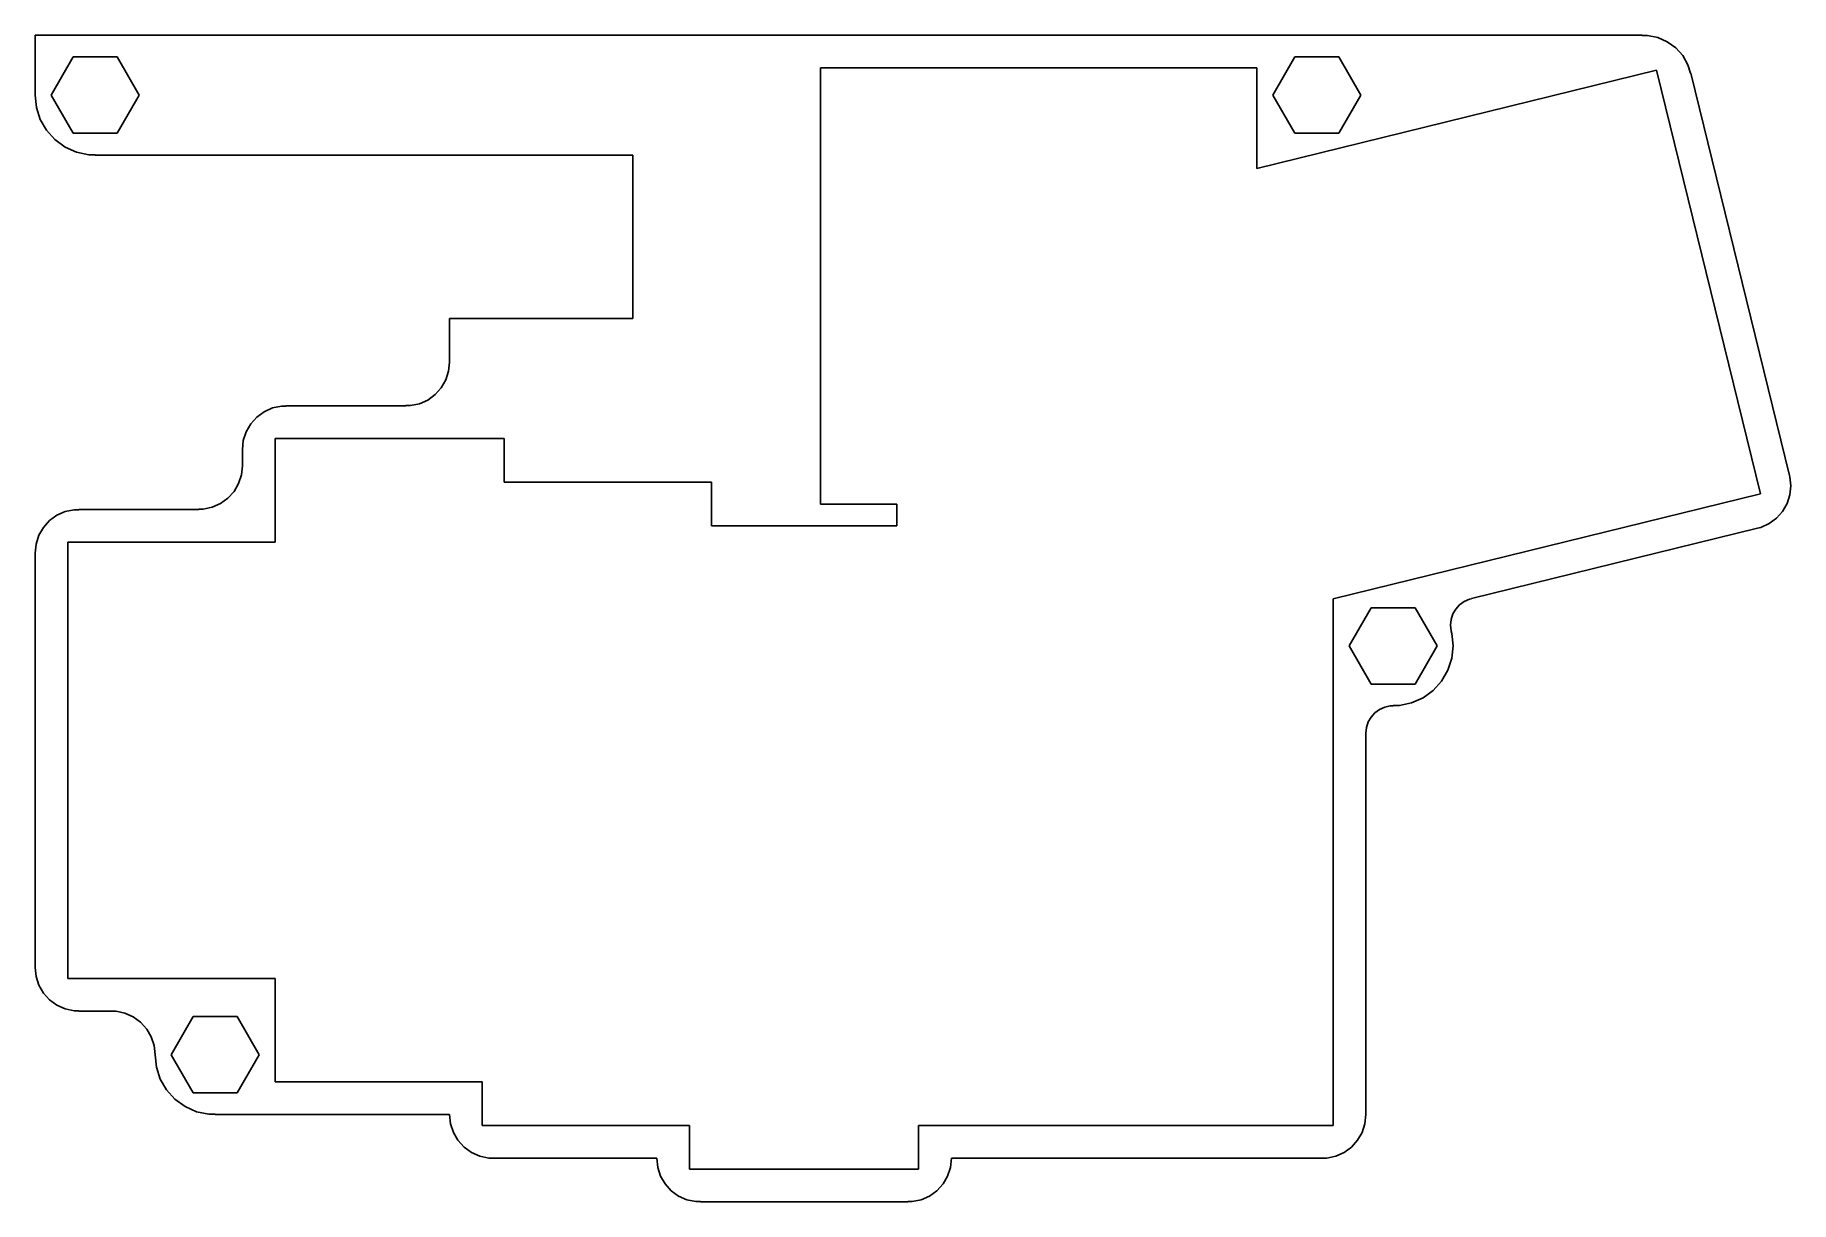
# Model space of a CAD drawing. Header units: metres. Extents: x 0 to 161, y 0 to 107.
import ezdxf

# ---------------------------------------------------------------- set-up
doc = ezdxf.new("R2010")
doc.units = ezdxf.units.M

msp = doc.modelspace()

# ---------------------------------------------------------------- linework, layer by layer
for p, q in [((147.347, 107), (0, 107)), ((0, 107), (0, 101.5)), ((147.347, 106.975), (147.347, 107)), ((147.825, 106.975), (147.347, 106.975)), ((148.76, 106.776), (147.825, 106.975)), ((149.633, 106.387), (148.76, 106.776)), ((150.407, 105.825), (149.633, 106.387)), ((1.45854, 101.5), (3.47926, 105)), ((3.47926, 105), (7.52072, 105)), ((7.52072, 105), (9.54144, 101.5)), ((113.459, 101.5), (115.479, 105)), ((115.479, 105), (119.521, 105)), ((119.521, 105), (121.541, 101.5)), ((151.046, 105.115), (150.407, 105.825)), ((151.524, 104.287), (151.046, 105.115)), ((72, 64), (72, 104)), ((72, 104), (112, 104)), ((112, 104), (112, 94.7753)), ((112, 94.7753), (148.636, 103.774)), ((148.636, 103.774), (158.177, 64.9281)), ((151.775, 103.515), (151.524, 104.287)), ((151.788, 103.518), (151.775, 103.515)), ((160.852, 66.6149), (151.788, 103.518)), ((0, 101.5), (0.120178, 100.356)), ((3.47926, 98), (1.45854, 101.5)), ((9.54144, 101.5), (7.52072, 98)), ((115.479, 98), (113.459, 101.5)), ((121.541, 101.5), (119.521, 98)), ((0.120178, 100.356), (0.475494, 99.2629)), ((0.475494, 99.2629), (1.0504, 98.2672)), ((1.0504, 98.2672), (1.81978, 97.4127)), ((1.81978, 97.4127), (2.75, 96.7369)), ((2.75, 96.7369), (3.8004, 96.2692)), ((7.52072, 98), (3.47926, 98)), ((119.521, 98), (115.479, 98)), ((3.8004, 96.2692), (4.92508, 96.0301)), ((4.92508, 96.0301), (5.5, 96.0301)), ((5.5, 96.0301), (5.5, 96)), ((5.5, 96), (54.8, 96)), ((54.8, 96), (54.8, 81)), ((54.8, 81), (38, 81)), ((38, 81), (38, 77)), ((37.9126, 76.1684), (37.6542, 75.373)), ((38, 77), (37.9126, 76.1684)), ((37.2361, 74.6488), (36.6765, 74.0274)), ((37.6542, 75.373), (37.2361, 74.6488)), ((21, 72.4641), (20.3235, 71.9726)), ((21.7639, 72.8042), (21, 72.4641)), ((22.5819, 72.9781), (21.7639, 72.8042)), ((23, 72.9781), (22.5819, 72.9781)), ((34, 73), (23, 73)), ((23, 73), (23, 72.9781)), ((34.4181, 73.0219), (34, 73.0219)), ((34, 73.0219), (34, 73)), ((35.2361, 73.1958), (34.4181, 73.0219)), ((36, 73.5359), (35.2361, 73.1958)), ((36.6765, 74.0274), (36, 73.5359)), ((19.7639, 71.3511), (19.3458, 70.6269)), ((20.3235, 71.9726), (19.7639, 71.3511)), ((19.0874, 69.8316), (19, 69)), ((19.3458, 70.6269), (19.0874, 69.8316)), ((22, 60.5), (22, 70)), ((22, 70), (43, 70)), ((43, 70), (43, 66)), ((19, 69), (19, 67.5)), ((18.9126, 66.6684), (18.6542, 65.873)), ((19, 67.5), (18.9126, 66.6684)), ((43, 66), (62, 66)), ((62, 66), (62, 62)), ((160.841, 66.6122), (160.852, 66.6149)), ((160.88, 66.4924), (160.841, 66.6122)), ((160.967, 65.6608), (160.88, 66.4924)), ((17.6765, 64.5274), (17, 64.0359)), ((18.2361, 65.1488), (17.6765, 64.5274)), ((18.6542, 65.873), (18.2361, 65.1488)), ((158.177, 64.9281), (119, 55.3058)), ((160.621, 64.0338), (160.88, 64.8291)), ((160.88, 64.8291), (160.967, 65.6608)), ((2, 62.9641), (1.32347, 62.4726)), ((2.76393, 63.3042), (2, 62.9641)), ((3.58188, 63.4781), (2.76393, 63.3042)), ((4, 63.4781), (3.58188, 63.4781)), ((15, 63.5), (4, 63.5)), ((4, 63.5), (4, 63.4781)), ((15.4181, 63.5219), (15, 63.5219)), ((15, 63.5219), (15, 63.5)), ((16.2361, 63.6958), (15.4181, 63.5219)), ((17, 64.0359), (16.2361, 63.6958)), ((79, 64), (72, 64)), ((79, 62), (79, 64)), ((159.644, 62.6882), (160.203, 63.3096)), ((160.203, 63.3096), (160.621, 64.0338)), ((0.763931, 61.8511), (0.34581, 61.1269)), ((1.32347, 62.4726), (0.763931, 61.8511)), ((62, 62), (79, 62)), ((131.673, 55.3292), (157.921, 61.7762)), ((157.916, 61.7956), (158.203, 61.8565)), ((157.921, 61.7762), (157.916, 61.7956)), ((158.203, 61.8565), (158.967, 62.1967)), ((158.967, 62.1967), (159.644, 62.6882)), ((0.087402, 60.3316), (0, 59.5)), ((0.34581, 61.1269), (0.087402, 60.3316)), ((3, 20.5), (3, 60.5)), ((3, 60.5), (22, 60.5)), ((0, 59.5), (0, 21.5)), ((119, 55.3058), (119, 7)), ((130.247, 54.3708), (130.596, 54.7592)), ((130.596, 54.7592), (131.019, 55.0664)), ((131.019, 55.0664), (131.497, 55.279)), ((131.497, 55.279), (131.676, 55.3171)), ((131.676, 55.3171), (131.673, 55.3292)), ((120.459, 50.9932), (122.479, 54.4932)), ((122.479, 54.4932), (126.521, 54.4932)), ((126.521, 54.4932), (128.541, 50.9932)), ((129.769, 52.9014), (129.824, 53.4212)), ((129.824, 53.4212), (129.985, 53.9182)), ((129.985, 53.9182), (130.247, 54.3708)), ((129.824, 52.3816), (129.769, 52.9014)), ((129.848, 52.3067), (129.824, 52.3816)), ((129.826, 52.3014), (129.848, 52.3067)), ((129.88, 52.1367), (129.826, 52.3014)), ((130, 50.9932), (129.88, 52.1367)), ((122.479, 47.4932), (120.459, 50.9932)), ((128.541, 50.9932), (126.521, 47.4932)), ((129.88, 49.8497), (130, 50.9932)), ((128.95, 47.7604), (129.525, 48.7561)), ((129.525, 48.7561), (129.88, 49.8497)), ((126.521, 47.4932), (122.479, 47.4932)), ((127.25, 46.23), (128.18, 46.9059)), ((128.18, 46.9059), (128.95, 47.7604)), ((122.827, 44.851), (123.25, 45.1582)), ((123.25, 45.1582), (123.727, 45.3708)), ((123.727, 45.3708), (124.239, 45.4795)), ((124.239, 45.4795), (124.5, 45.4795)), ((124.5, 45.4795), (124.5, 45.5233)), ((124.5, 45.5233), (125.075, 45.5233)), ((125.075, 45.5233), (126.2, 45.7624)), ((126.2, 45.7624), (127.25, 46.23)), ((122, 42.9932), (122.055, 43.513)), ((122.055, 43.513), (122.216, 44.01)), ((122.216, 44.01), (122.477, 44.4626)), ((122.477, 44.4626), (122.827, 44.851)), ((122, 8), (122, 42.9932)), ((0, 21.5), (0.087402, 20.6684)), ((0.087402, 20.6684), (0.34581, 19.873)), ((0.34581, 19.873), (0.763931, 19.1488)), ((22, 20.5), (3, 20.5)), ((22, 11), (22, 20.5)), ((0.763931, 19.1488), (1.32347, 18.5274)), ((1.32347, 18.5274), (2, 18.0359)), ((2, 18.0359), (2.76393, 17.6958)), ((2.76393, 17.6958), (3.58188, 17.5219)), ((3.58188, 17.5219), (4, 17.5219)), ((4, 17.5219), (4, 17.5)), ((4, 17.5), (7, 17.5)), ((7, 17.5), (7, 17.4781)), ((7, 17.4781), (7.41811, 17.4781)), ((7.41811, 17.4781), (8.23605, 17.3042)), ((8.23605, 17.3042), (9, 16.9641)), ((9, 16.9641), (9.67651, 16.4726)), ((9.67651, 16.4726), (10.2361, 15.8511)), ((12.4585, 13.5), (14.4793, 17)), ((14.4793, 17), (18.5207, 17)), ((18.5207, 17), (20.5414, 13.5)), ((10.2361, 15.8511), (10.6542, 15.1269)), ((10.6542, 15.1269), (10.9126, 14.3316)), ((10.9126, 14.3316), (11.1202, 12.3565)), ((14.4793, 10), (12.4585, 13.5)), ((20.5414, 13.5), (18.5207, 10)), ((11.1202, 12.3565), (11.4755, 11.2629)), ((11.4755, 11.2629), (12.0504, 10.2672)), ((12.0504, 10.2672), (12.8198, 9.41269)), ((18.5207, 10), (14.4793, 10)), ((41, 11), (22, 11)), ((41, 7), (41, 11)), ((12.8198, 9.41269), (13.75, 8.73685)), ((13.75, 8.73685), (14.8004, 8.26918)), ((14.8004, 8.26918), (15.9251, 8.03012)), ((15.9251, 8.03012), (16.5, 8.03012)), ((16.5, 8.03012), (16.5, 8)), ((16.5, 8), (38, 8)), ((38, 8), (38.0874, 7.16835)), ((38.0874, 7.16835), (38.3458, 6.37305)), ((60, 7), (41, 7)), ((60, 3), (60, 7)), ((119, 7), (81, 7)), ((81, 7), (81, 3)), ((121.654, 6.37305), (121.913, 7.16835)), ((121.913, 7.16835), (122, 8)), ((38.3458, 6.37305), (38.7639, 5.64885)), ((38.7639, 5.64885), (39.3235, 5.02742)), ((39.3235, 5.02742), (40, 4.53589)), ((120, 4.53589), (120.677, 5.02742)), ((120.677, 5.02742), (121.236, 5.64885)), ((121.236, 5.64885), (121.654, 6.37305)), ((40, 4.53589), (40.7639, 4.19577)), ((40.7639, 4.19577), (41.5819, 4.02191)), ((41.5819, 4.02191), (42, 4.02191)), ((42, 4.02191), (42, 4)), ((42, 4), (57, 4)), ((57, 4), (57.0874, 3.16835)), ((83.9126, 3.16835), (84, 4)), ((84, 4), (118, 4)), ((118, 4), (118, 4.02191)), ((118, 4.02191), (118.418, 4.02191)), ((118.418, 4.02191), (119.236, 4.19577)), ((119.236, 4.19577), (120, 4.53589)), ((57.0874, 3.16835), (57.3458, 2.37305)), ((57.3458, 2.37305), (57.7639, 1.64885)), ((57.7639, 1.64885), (58.3235, 1.02742)), ((81, 3), (60, 3)), ((82.6765, 1.02742), (83.2361, 1.64885)), ((83.2361, 1.64885), (83.6542, 2.37305)), ((83.6542, 2.37305), (83.9126, 3.16835)), ((58.3235, 1.02742), (59, 0.535889)), ((59, 0.535889), (59.7639, 0.19577)), ((59.7639, 0.19577), (60.5819, 0.021912)), ((60.5819, 0.021912), (61, 0.021912)), ((61, 0.021912), (61, 0)), ((61, 0), (80, 0)), ((80, 0.021912), (80.4181, 0.021912)), ((80, 0), (80, 0.021912)), ((80.4181, 0.021912), (81.2361, 0.19577)), ((81.2361, 0.19577), (82, 0.535889)), ((82, 0.535889), (82.6765, 1.02742))]:
    msp.add_line(p, q)

doc.saveas('drawing.dxf')
